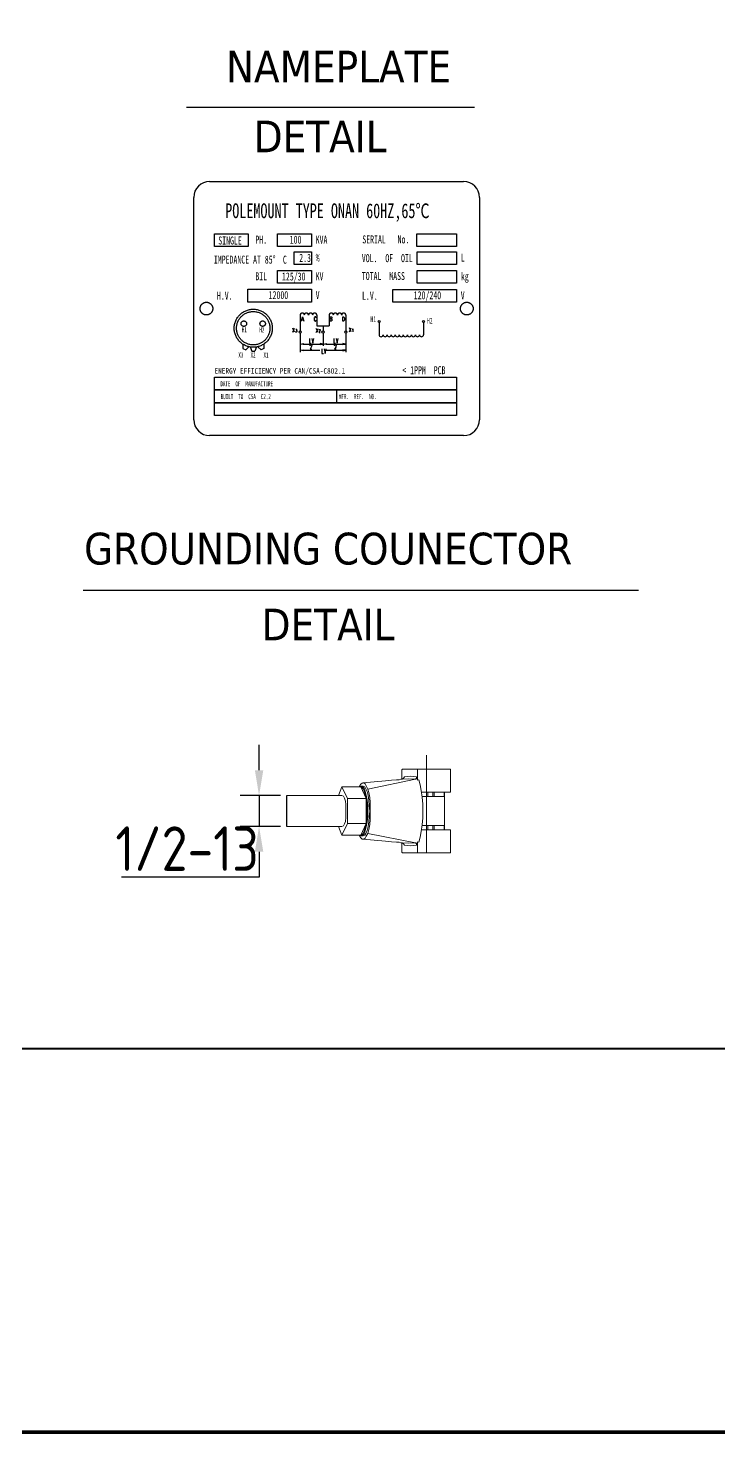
# Model space of a CAD drawing. Header units: millimetres. Extents: x 89051 to 218395, y -330386 to -125649.
# Drawn here: x 91069 to 92157, y -135984 to -133770 of the extents above; entities that cross this region are included whole.
import ezdxf

# ---------------------------------------------------------------- set-up
doc = ezdxf.new("R2010")
doc.units = ezdxf.units.MM
doc.header["$LTSCALE"] = 13
for name, pattern in [('ACAD_ISO04W100', [30, 24, -3, 0, -3]), ('CENTER', [50.8, 31.75, -6.35, 6.35, -6.35]), ('HIDDEN', [9.525, 6.35, -3.175])]:
    doc.linetypes.add(name, pattern=pattern)
doc.layers.get('0').update_dxf_attribs({"color": 1, "linetype": 'CENTER'})
for name, color, linetype in [('1', 4, 'Continuous'), ('2', 3, 'Continuous'), ('4', 2, 'HIDDEN'), ('CORE', 5, 'Continuous'), ('PDF_Visible (ANSI)', 7, 'Continuous'), ('PDF_Visible Narrow (ANSI)', 7, 'Continuous')]:
    doc.layers.add(name, color=color, linetype=linetype)
doc.layers.add('标注、文本', color=3, linetype='Continuous', lineweight=25)
doc.layers.add('铁心', color=3, linetype='Continuous', lineweight=0)
doc.styles.add('11', font='')
doc.styles.add('chinese', font='simhei.ttf')
doc.styles.get("Standard").update_dxf_attribs({"font": 'gbenor.shx', "bigfont": 'gbcbig.shx'})
doc.styles.add('Tahoma$001', font='tahoma.ttf', dxfattribs={"height": 2.159784})
doc.styles.add('仿宋体', font='')
doc.styles.get('11').set_extended_font_data('FangSong_GB2312')
doc.styles.get('仿宋体').set_extended_font_data('STFangsong')
doc.dimstyles.new('1-15', dxfattribs={"dimscale": 20, "dimtxt": 3.5, "dimasz": 2, "dimexe": 1.5, "dimexo": 0.5, "dimgap": 0.5, "dimtad": 1, "dimtoh": 1, "dimdec": 1, "dimdsep": 46, "dimtxsty": 'Standard', "dimcen": 2.5, "dimclrd": 3, "dimclre": 3, "dimclrt": 3, "dimadec": 0, "dimazin": 2, "dimtfac": 1, "dimtdec": 1, "dimtmove": 0, "dimatfit": 2, "dimfxl": 1, "dimarcsym": 0})

# ---------------------------------------------------------------- blocks, each defined once
blk = doc.blocks.new('*D578')
at = {"layer": 'Defpoints', "color": 0, "transparency": 16777216}
for p in [(91476.3, -134978.8), (91432.5, -135027.2), (91476.3, -135027.2)]:
    blk.add_point(p, dxfattribs=at)
at = {"layer": '标注、文本', "color": 3, "lineweight": -2, "transparency": 16777216}
for p, q in [((91432.5, -134938.8), (91432.5, -134898.8)), ((91466.3, -134978.8), (91402.5, -134978.8)), ((91432.5, -134978.8), (91432.5, -135027.2)), ((91466.3, -135027.2), (91402.5, -135027.2)), ((91432.5, -135067.2), (91432.5, -135107.2)), ((91432.5, -135107.2), (91216, -135107.2))]:
    blk.add_line(p, q, dxfattribs=at)
at = {"layer": '标注、文本', "color": 3, "transparency": 16777216}
for points in [[(91425.9, -134938.8), (91439.2, -134938.8), (91432.5, -134978.8)], [(91425.9, -135067.2), (91439.2, -135067.2), (91432.5, -135027.2)]]:
    blk.add_solid(points, dxfattribs=at)
at = {"layer": '标注、文本', "color": 3, "transparency": 16777216, "insert": (91319.2, -135062.2), "char_height": 70, "width": 108.503, "attachment_point": 5}
blk.add_mtext('1/2-13', dxfattribs=at)

msp = doc.modelspace()

# ---------------------------------------------------------------- hatches: boundary and pattern name
at = {"layer": '2'}
h = msp.add_hatch(color=256, dxfattribs=at)
h.dxf.hatch_style = 2
h.paths.add_polyline_path([(91502.09, -134267.1), (91502.09, -134268.68), (91497.33, -134267.94)])
h = msp.add_hatch(color=256, dxfattribs=at)
h.dxf.hatch_style = 2
h.paths.add_polyline_path([(91528.55, -134267.1), (91528.55, -134268.68), (91533.31, -134267.94)])
h = msp.add_hatch(color=256, dxfattribs=at)
h.dxf.hatch_style = 2
h.paths.add_polyline_path([(91538.07, -134267.1), (91538.07, -134268.68), (91533.31, -134267.94)])
h = msp.add_hatch(color=256, dxfattribs=at)
h.dxf.hatch_style = 2
h.paths.add_polyline_path([(91564.53, -134267.1), (91564.53, -134268.68), (91569.29, -134267.94)])
h = msp.add_hatch(color=256, dxfattribs=at)
h.dxf.hatch_style = 2
h.paths.add_polyline_path([(91502.09, -134276.94), (91502.09, -134278.53), (91497.33, -134277.68)])
h = msp.add_hatch(color=256, dxfattribs=at)
h.dxf.hatch_style = 2
h.paths.add_polyline_path([(91564.53, -134276.94), (91564.53, -134278.53), (91569.29, -134277.68)])

# ---------------------------------------------------------------- linework, layer by layer
for p, q in [((91407.16, -134268.14), (91407.11, -134275.07)), ((91440.01, -134267.86), (91440.18, -134274.78)), ((91407.11, -134275.07), (91411.74, -134276.99)), ((91416.64, -134272.14), (91411.74, -134276.99)), ((91418.29, -134272.47), (91420.95, -134278.86)), ((91420.95, -134278.86), (91425.97, -134278.82)), ((91428.58, -134272.45), (91425.97, -134278.82)), ((91430.6, -134272.02), (91435.58, -134276.78)), ((91440.18, -134274.78), (91435.58, -134276.78)), ((91554.59, -134340.13), (91554.59, -134360.23))]:
    msp.add_line(p, q)
for points in [[(91362.17, -134094.38), (91415.35, -134094.38), (91415.35, -134114.48), (91362.17, -134114.48)], [(91461.71, -134094.38), (91514.89, -134094.38), (91514.89, -134114.48), (91461.71, -134114.48)], [(91681.1, -134094.38), (91743.65, -134094.38), (91743.65, -134114.48), (91681.1, -134114.48)], [(91487.63, -134122.59), (91514.89, -134122.59), (91514.89, -134142.69), (91487.63, -134142.69)], [(91681.3, -134122.59), (91743.65, -134122.59), (91743.65, -134142.69), (91681.3, -134142.69)], [(91461.71, -134151.98), (91514.89, -134151.98), (91514.89, -134172.08), (91461.71, -134172.08)], [(91681.3, -134151.98), (91743.65, -134151.98), (91743.65, -134172.08), (91681.3, -134172.08)], [(91414.86, -134181.56), (91514.89, -134181.56), (91514.89, -134201.66), (91414.86, -134201.66)], [(91643.33, -134181.89), (91743.36, -134181.89), (91743.36, -134201.98), (91643.33, -134201.98)], [(91362.17, -134320.03), (91743.65, -134320.03), (91743.65, -134340.13), (91362.17, -134340.13)], [(91362.17, -134340.13), (91743.65, -134340.13), (91743.65, -134360.23), (91362.17, -134360.23)], [(91362.17, -134360.23), (91743.65, -134360.23), (91743.65, -134380.33), (91362.17, -134380.33)]]:
    msp.add_lwpolyline(points, close=True)
for centre, radius in [((91423.36, -134242.94), 29.97), ((91423.36, -134242.94), 26.29), ((91408.52, -134235.73), 4.31), ((91438.2, -134235.73), 4.31)]:
    msp.add_circle(centre, radius)
at = {"layer": '1'}
for p, q in [((91354.59, -134012.05), (91754.59, -134012.05)), ((91329.59, -134387.05), (91329.59, -134037.05)), ((91779.59, -134037.05), (91779.59, -134387.05)), ((91754.59, -134412.05), (91354.59, -134412.05))]:
    msp.add_line(p, q, dxfattribs=at)
at = {"layer": '1', "color": 0, "lineweight": 40}
msp.add_line((89461.81, -135376.94), (95524.09, -135376.94), dxfattribs=at)
at = {"layer": '1', "color": 0, "lineweight": 40, "const_width": 5.53}
msp.add_lwpolyline([(89461.81, -135980.8), (95524.09, -135980.8), (95524.09, -131623.54), (89461.81, -131623.54), (89461.81, -135980.8)], dxfattribs=at)
at = {"layer": '1'}
for centre, start, end in [((91354.59, -134037.05), 90, 180), ((91754.59, -134037.05), 0, 90), ((91354.59, -134387.05), 180, 270), ((91754.59, -134387.05), 270, 0)]:
    msp.add_arc(centre, 25, start, end, dxfattribs=at)
at = {"layer": '2'}
for p, q in [((91523.55, -134222.43), (91523.55, -134239.14)), ((91542.91, -134222.43), (91542.91, -134239.14)), ((91621.45, -134233.97), (91621.45, -134253.1)), ((91691.49, -134233.97), (91691.49, -134253.1)), ((91533.26, -134256.46), (91533.26, -134270.73)), ((91569.21, -134250.58), (91569.21, -134280.62))]:
    msp.add_line(p, q, dxfattribs=at)
for points in [[(91497.3, -134222.43), (91497.3, -134247.3)], [(91569.27, -134222.43), (91569.27, -134247.3)], [(91485.46, -134249.32), (91488.42, -134242.97)], [(91488.42, -134249.32), (91485.46, -134242.97)], [(91490.33, -134244.35), (91491.81, -134244.35), (91490.96, -134246.15), (91491.39, -134246.15), (91491.7, -134246.47), (91491.81, -134246.68), (91491.92, -134247.31), (91491.92, -134247.74), (91491.81, -134248.48), (91491.49, -134248.9), (91491.07, -134249.11), (91490.75, -134249.11), (91490.33, -134248.9), (91490.12, -134248.69), (91490.01, -134248.26)], [(91499.52, -134231.85), (91501.11, -134224.75), (91502.8, -134231.85)], [(91500.16, -134229.52), (91502.17, -134229.52)], [(91522.35, -134226.45), (91522.14, -134225.81), (91521.72, -134225.07), (91521.29, -134224.75), (91520.45, -134224.75), (91520.13, -134225.07), (91519.7, -134225.81), (91519.49, -134226.45), (91519.28, -134227.51), (91519.28, -134229.2), (91519.49, -134230.15), (91519.7, -134230.89), (91520.13, -134231.53), (91520.45, -134231.85), (91521.29, -134231.85), (91521.72, -134231.53), (91522.14, -134230.89), (91522.35, -134230.15)], [(91544.38, -134231.85), (91544.38, -134224.75), (91546.18, -134224.75), (91546.81, -134225.07), (91547.02, -134225.39), (91547.23, -134226.13), (91547.23, -134226.77), (91547.02, -134227.51), (91546.81, -134227.82), (91546.18, -134228.14), (91544.38, -134228.14)], [(91546.18, -134228.14), (91546.81, -134228.46), (91547.02, -134228.78), (91547.23, -134229.52), (91547.23, -134230.58), (91547.02, -134231.21), (91546.81, -134231.53), (91546.18, -134231.85), (91544.38, -134231.85)], [(91574.66, -134248.67), (91577.63, -134242.32)], [(91577.63, -134248.67), (91574.66, -134242.32)], [(91579.21, -134244.65), (91579.53, -134244.44), (91579.96, -134243.7), (91579.96, -134248.46)], [(91497.3, -134250.58), (91497.3, -134280.62)], [(91502.09, -134267.94), (91521.24, -134267.94)], [(91512.04, -134259.37), (91512.04, -134266.46), (91514.47, -134266.46)], [(91515.42, -134259.37), (91517.12, -134266.46), (91518.7, -134259.37)], [(91521.24, -134267.94), (91528.55, -134267.94)], [(91538.07, -134267.94), (91559.56, -134267.94)], [(91550.35, -134259.37), (91550.35, -134266.46), (91552.78, -134266.46)], [(91553.84, -134259.37), (91555.43, -134266.46), (91557.12, -134259.37)], [(91559.56, -134267.94), (91564.53, -134267.94)], [(91502.09, -134277.68), (91528.34, -134277.68)], [(91512.99, -134270.59), (91512.99, -134270.27), (91513.2, -134269.53), (91513.41, -134269.21), (91513.84, -134268.9), (91514.58, -134268.9), (91515, -134269.21), (91515.21, -134269.53), (91515.42, -134270.27), (91515.42, -134270.91), (91515.21, -134271.54), (91514.79, -134272.6), (91512.78, -134275.99), (91515.64, -134275.99)], [(91531.51, -134275.35), (91531.51, -134282.55), (91533.94, -134282.55)], [(91535, -134275.35), (91536.59, -134282.55), (91538.28, -134275.35)], [(91538.92, -134277.68), (91564.53, -134277.68)], [(91551.41, -134270.59), (91551.41, -134270.27), (91551.62, -134269.53), (91551.72, -134269.21), (91552.15, -134268.9), (91552.99, -134268.9), (91553.42, -134269.21), (91553.63, -134269.53), (91553.84, -134270.27), (91553.84, -134270.91), (91553.63, -134271.54), (91553.21, -134272.6), (91551.2, -134275.99), (91554.05, -134275.99)]]:
    msp.add_lwpolyline(points, dxfattribs=at)
for points in [[(91564.19, -134231.85), (91564.19, -134224.75), (91565.56, -134224.75), (91566.2, -134225.07), (91566.62, -134225.81), (91566.83, -134226.45), (91567.04, -134227.51), (91567.04, -134229.2), (91566.83, -134230.15), (91566.62, -134230.89), (91566.2, -134231.53), (91565.56, -134231.85)], [(91502.09, -134267.1), (91502.09, -134268.68), (91497.33, -134267.94)], [(91528.55, -134267.1), (91528.55, -134268.68), (91533.31, -134267.94)], [(91538.07, -134267.1), (91538.07, -134268.68), (91533.31, -134267.94)], [(91564.53, -134267.1), (91564.53, -134268.68), (91569.29, -134267.94)], [(91502.09, -134276.94), (91502.09, -134278.53), (91497.33, -134277.68)], [(91564.53, -134276.94), (91564.53, -134278.53), (91569.29, -134277.68)]]:
    msp.add_lwpolyline(points, close=True, dxfattribs=at)
for centre, radius in [((91621.45, -134232.42), 1.55), ((91691.49, -134232.42), 1.55), ((91497.25, -134248.94), 1.64), ((91533.23, -134248.94), 1.64), ((91569.21, -134248.94), 1.64)]:
    msp.add_circle(centre, radius, dxfattribs=at)
for centre in [(91624.63, -134253.1), (91631, -134253.1), (91637.37, -134253.1), (91643.73, -134253.1), (91650.1, -134253.1), (91656.47, -134253.1), (91662.84, -134253.1), (91669.2, -134253.1), (91675.57, -134253.1), (91681.94, -134253.1), (91688.31, -134253.1)]:
    msp.add_arc(centre, 3.18, 180, 0, dxfattribs=at)
for points in [[(91503.86, -134222.37), (91503.86, -134220.53), (91502.37, -134219.04), (91500.53, -134219.04), (91498.69, -134219.04), (91497.19, -134220.53), (91497.19, -134222.37)], [(91510.42, -134222.37), (91510.42, -134220.53), (91508.93, -134219.04), (91507.09, -134219.04), (91505.25, -134219.04), (91503.76, -134220.53), (91503.76, -134222.37)], [(91516.98, -134222.37), (91516.98, -134220.53), (91515.49, -134219.04), (91513.65, -134219.04), (91511.81, -134219.04), (91510.32, -134220.53), (91510.32, -134222.37)], [(91523.55, -134222.37), (91523.55, -134220.53), (91522.05, -134219.04), (91520.21, -134219.04), (91518.37, -134219.04), (91516.88, -134220.53), (91516.88, -134222.37)], [(91549.48, -134222.37), (91549.48, -134220.53), (91547.98, -134219.04), (91546.14, -134219.04), (91544.3, -134219.04), (91542.81, -134220.53), (91542.81, -134222.37)], [(91556.04, -134222.37), (91556.04, -134220.53), (91554.54, -134219.04), (91552.7, -134219.04), (91550.86, -134219.04), (91549.37, -134220.53), (91549.37, -134222.37)], [(91562.6, -134222.37), (91562.6, -134220.53), (91561.11, -134219.04), (91559.26, -134219.04), (91557.42, -134219.04), (91555.93, -134220.53), (91555.93, -134222.37)], [(91569.27, -134222.37), (91569.27, -134220.53), (91567.77, -134219.04), (91565.93, -134219.04), (91564.09, -134219.04), (91562.6, -134220.53), (91562.6, -134222.37)]]:
    msp.add_open_spline(points, degree=3, knots=[0, 0, 0, 0, 1, 1, 1, 2, 2, 2, 2], dxfattribs=at)
at = {"layer": '4', "color": 0}
for centre in [(91349.59, -134212.05), (91759.59, -134212.05)]:
    msp.add_circle(centre, 10, dxfattribs=at)
at = {"layer": 'CORE', "color": 0, "linetype": 'ByBlock'}
msp.add_line((91476.29, -135027.19), (91476.29, -134978.75), dxfattribs=at)
at = {"layer": 'PDF_Visible (ANSI)', "lineweight": 13}
msp.add_line((91657.93, -134937.73), (91734.1, -134937.34), dxfattribs=at)
for points in [[(91595.82, -134958.44), (91613.79, -134956.88), (91631.75, -134955.31), (91641.13, -134954.53), (91648.94, -134953.75), (91652.85, -134953.75), (91655.97, -134952.97), (91658.32, -134952.97), (91658.32, -134952.97)], [(91678.63, -134952.97), (91603.63, -134968.59), (91605.19, -134974.06), (91606.75, -134981.88), (91607.54, -134989.69), (91607.54, -134998.28), (91607.54, -135007.66), (91607.54, -135016.25), (91606.75, -135024.06), (91605.19, -135031.88), (91603.63, -135038.13)], [(91656.75, -134952.97), (91657.54, -134952.97)], [(91657.54, -134939.69), (91657.54, -134938.13), (91658.32, -134937.34)], [(91657.54, -134952.97), (91657.54, -134939.69)], [(91661.44, -134949.06), (91660.66, -134950.63), (91659.88, -134951.41), (91659.1, -134952.19), (91657.54, -134952.97)], [(91680.19, -134949.06), (91681.75, -134954.53), (91681.75, -134937.34), (91658.32, -134937.34)], [(91678.63, -134952.97), (91679.41, -134952.19), (91680.19, -134951.41), (91680.19, -134949.06)], [(91734.1, -134973.28), (91734.1, -134937.34), (91681.75, -134937.34)], [(91684.1, -134953.75), (91681.75, -134954.53)], [(91684.1, -135052.19), (91686.44, -135044.38), (91688, -135035), (91689.57, -135024.84), (91690.35, -135013.91), (91690.35, -135002.97), (91690.35, -134992.03), (91689.57, -134981.09), (91688, -134970.94), (91686.44, -134961.56), (91684.1, -134953.75)], [(91601.29, -134983.44), (91592.69, -134964.69), (91563, -134964.69), (91557.54, -134978.75)], [(91601.29, -135022.5), (91601.29, -134983.44), (91571.6, -134983.44), (91563, -134964.69)], [(91590.35, -134964.69), (91592.69, -134960.78), (91595.04, -134959.22), (91597.38, -134958.44), (91599.72, -134960), (91601.29, -134963.13), (91603.63, -134968.59)], [(91591.13, -135041.25), (91593.47, -135042.03), (91595.82, -135041.25), (91598.16, -135038.91), (91599.72, -135034.22), (91601.29, -135027.97), (91602.85, -135020.16), (91603.63, -135011.56), (91603.63, -135002.97), (91603.63, -134994.38), (91602.85, -134985.78), (91601.29, -134977.97), (91599.72, -134971.72), (91598.16, -134967.03), (91595.82, -134964.69), (91593.47, -134963.91), (91591.13, -134964.69)], [(91592.69, -134964.69), (91594.25, -134965.47), (91596.6, -134967.81), (91598.16, -134971.72), (91599.72, -134977.19), (91601.29, -134983.44), (91602.07, -134991.25), (91602.07, -134999.06), (91602.07, -135006.88), (91602.07, -135014.69), (91601.29, -135022.5), (91599.72, -135028.75), (91598.16, -135034.22), (91596.6, -135038.13), (91594.25, -135040.47), (91592.69, -135041.25)], [(91596.6, -134963.91), (91598.94, -134964.69), (91600.5, -134967.81), (91602.85, -134972.5), (91604.41, -134978.75), (91605.19, -134985.78), (91605.97, -134994.38), (91606.75, -135002.97), (91605.97, -135011.56), (91605.19, -135020.16), (91604.41, -135027.19), (91602.85, -135033.44), (91600.5, -135038.13), (91598.94, -135041.25), (91596.6, -135042.03), (91593.47, -135042.03)], [(91596.6, -134963.91), (91593.47, -134963.91)], [(91688.79, -134973.28), (91734.1, -134973.28)], [(91698.16, -134980.31), (91698.16, -134973.28)], [(91705.97, -134980.31), (91705.97, -134973.28)], [(91708.32, -134980.31), (91708.32, -134973.28)], [(91723.94, -134980.31), (91723.94, -134973.28)], [(91724.72, -134973.28), (91724.72, -135032.66)], [(91563, -134978.75), (91565.35, -134979.53), (91566.91, -134982.66), (91568.47, -134987.34), (91569.25, -134992.81), (91569.25, -134999.84), (91569.25, -135006.09), (91569.25, -135013.13), (91568.47, -135019.38), (91566.91, -135023.28), (91565.35, -135026.41), (91563, -135027.19), (91476.29, -135027.19)], [(91563, -134978.75), (91476.29, -134978.75)], [(91592.69, -135041.25), (91601.29, -135022.5), (91571.6, -135022.5), (91571.6, -134983.44)], [(91723.94, -134980.31), (91688.79, -134980.31)], [(91592.69, -135041.25), (91563, -135041.25), (91557.54, -135027.19)], [(91563, -135041.25), (91571.6, -135022.5)], [(91603.63, -135038.13), (91601.29, -135042.81), (91599.72, -135045.94), (91597.38, -135047.5), (91595.04, -135047.5), (91592.69, -135045.16), (91590.35, -135041.25)], [(91678.63, -135052.97), (91603.63, -135038.13)], [(91723.94, -135025.63), (91688.79, -135025.63)], [(91688.79, -135032.66), (91734.1, -135032.66), (91734.1, -135068.59)], [(91698.16, -135025.63), (91698.16, -135032.66)], [(91705.97, -135025.63), (91705.97, -135032.66)], [(91708.32, -135025.63), (91708.32, -135032.66)], [(91723.94, -135025.63), (91723.94, -135032.66)], [(91658.32, -135052.97), (91655.97, -135052.97), (91652.85, -135052.19), (91648.94, -135052.19), (91641.13, -135051.41), (91631.75, -135050.63), (91613.79, -135049.06), (91595.82, -135047.5)], [(91657.54, -135052.97), (91656.75, -135052.97)], [(91657.54, -135052.97), (91657.54, -135066.25)], [(91657.54, -135052.97), (91659.1, -135053.75), (91659.88, -135054.53), (91661.44, -135056.88)], [(91681.75, -135051.41), (91681.75, -135068.59), (91658.32, -135068.59)], [(91680.19, -135056.88), (91680.19, -135056.09), (91680.19, -135054.53), (91679.41, -135053.75), (91678.63, -135052.97)], [(91680.19, -135056.88), (91681.75, -135051.41)], [(91681.75, -135051.41), (91684.1, -135052.19)], [(91658.32, -135068.59), (91657.54, -135067.81), (91657.54, -135066.25)], [(91734.1, -135068.59), (91681.75, -135068.59)]]:
    msp.add_lwpolyline(points, dxfattribs=at)
at = {"layer": 'PDF_Visible Narrow (ANSI)', "lineweight": 13}
for points in [[(91657.54, -134952.97), (91667.69, -134952.19), (91678.63, -134952.97)], [(91680.19, -134949.06), (91670.82, -134948.28), (91661.44, -134949.06)], [(91678.63, -135052.97), (91667.69, -135053.75), (91657.54, -135052.97)], [(91661.44, -135056.88), (91670.82, -135057.66), (91680.19, -135056.88)]]:
    msp.add_lwpolyline(points, dxfattribs=at)
at = {"layer": '标注、文本'}
for p, q in [((91318.18, -133894.81), (91771.85, -133894.81)), ((91523.55, -134239.14), (91542.91, -134239.14)), ((91533.23, -134239.14), (91533.23, -134247.3)), ((91533.23, -134250.58), (91533.23, -134256.46)), ((91155.35, -134655.2), (92030.03, -134655.2))]:
    msp.add_line(p, q, dxfattribs=at)
at = {"layer": '标注、文本', "color": 1, "linetype": 'ACAD_ISO04W100', "lineweight": 15}
msp.add_line((91696.01, -135068.59), (91696.01, -134915.04), dxfattribs=at)
at = {"layer": '标注、文本'}
for points in [[(91522.39, -134249.76), (91525.46, -134243.41)], [(91525.46, -134249.76), (91522.39, -134243.41)], [(91527.15, -134245.84), (91527.15, -134245.63), (91527.26, -134245.21), (91527.37, -134244.99), (91527.68, -134244.78), (91528.21, -134244.78), (91528.53, -134244.99), (91528.64, -134245.21), (91528.74, -134245.63), (91528.74, -134246.16), (91528.64, -134246.58), (91528.32, -134247.22), (91526.94, -134249.55), (91528.85, -134249.55)]]:
    msp.add_lwpolyline(points, dxfattribs=at)

# ---------------------------------------------------------------- texts
at = {"layer": '2'}
for s, height, style, width, p in [('SINGLE', 12.6, '仿宋体', 0.6, (91368.25, -134111.13)), ('PH.', 12.6, '仿宋体', 0.6, (91426.66, -134109.83)), ('100', 12.6, '仿宋体', 0.6, (91480.76, -134109.83)), ('KVA', 12.6, '仿宋体', 0.6, (91521.61, -134109.83)), ('SERIAL   No.', 12.6, '仿宋体', 0.6, (91595.1, -134109.42)), ('IMPEDANCE AT 85%%D', 12.6, '仿宋体', 0.6, (91361.32, -134141.2)), ('C', 12.6, '仿宋体', 0.6, (91469.97, -134141.3)), ('2.3', 12.6, '仿宋体', 0.6, (91495.71, -134138.47)), ('%%%', 12.6, '仿宋体', 0.6, (91521.61, -134138.04)), ('VOL.  OF  OIL', 12.6, '仿宋体', 0.6, (91594.29, -134138.94)), ('L', 12.6, '仿宋体', 0.6, (91750.37, -134138.04)), ('BIL', 12.6, '仿宋体', 0.6, (91426.66, -134167.43)), ('125/30', 12.6, '仿宋体', 0.6, (91468.59, -134167.77)), ('KV', 12.6, '仿宋体', 0.6, (91521.61, -134167.43)), ('TOTAL  MASS', 12.6, '仿宋体', 0.6, (91594.3, -134167.03)), ('kg', 12.6, '仿宋体', 0.6, (91750.37, -134167.43)), ('H.V.', 12.6, '仿宋体', 0.6, (91366.14, -134197.89)), ('V', 12.6, '仿宋体', 0.6, (91521.61, -134197.01)), ('L.V.', 12.6, '仿宋体', 0.6, (91594.61, -134198.22)), ('V', 12.6, '仿宋体', 0.6, (91750.08, -134197.34)), ('H1', 8.064, '仿宋体', 0.6, (91405.42, -134249.41)), ('H2', 8.064, '仿宋体', 0.6, (91432.9, -134249.59)), ('H1', 9.257, '仿宋体', 0.6, (91607.95, -134233.38)), ('H2', 9.257, '仿宋体', 0.6, (91696.76, -134235.91)), ('X3', 8.064, '仿宋体', 0.6, (91399.9, -134289.06)), ('X2', 8.064, '仿宋体', 0.6, (91419.11, -134289.06)), ('X1', 8.064, '仿宋体', 0.6, (91439.49, -134289.12)), ('ENERGY EFFICIENCY PER CAN/CSA-C802.1', 8.75, '11', 0.8, (91362.42, -134314.53)), ('< 1PPM  PCB', 12.6, '仿宋体', 0.6, (91658.08, -134315.3)), ('DATE  OF  MANUFACTURE', 8.064, '仿宋体', 0.6, (91371.62, -134334.44)), ('BUILT  TO  CSA  C2.2', 8.064, '仿宋体', 0.6, (91372.11, -134354.54)), ('MFR.  REF.  NO.    ', 8.064, '仿宋体', 0.6, (91558.26, -134354.54))]:
    msp.add_text(s, height=height, dxfattribs=dict(at, style=style, width=width)).set_placement(p)
at = {"layer": '2', "color": 3, "true_color": 0x00ff00, "style": '仿宋体', "width": 0.6}
for s, p in [('12000', (91447.57, -134197.01)), ('120/240', (91676.04, -134197.34))]:
    msp.add_text(s, height=12.6, dxfattribs=at).set_placement(p)
at = {"layer": '4', "color": 2, "true_color": 0xffff00, "style": 'chinese', "width": 0.7}
msp.add_text('POLEMOUNT TYPE ONAN 60HZ,65℃', height=23.2987, dxfattribs=at).set_placement((91379.21, -134069.65))
at = {"layer": '铁心', "lineweight": 13, "style": 'Tahoma$001'}
for s, p in [('NAMEPLATE', (91380.37, -133856.06)), ('DETAIL', (91424.14, -133966)), ('GROUNDING COUNECTOR', (91156.99, -134614.86)), ('DETAIL', (91436.58, -134734.35))]:
    msp.add_text(s, height=50, dxfattribs=at).set_placement(p)

# ---------------------------------------------------------------- dimensions: what is measured, and where the dimension line sits
at = {"layer": '标注、文本'}
dim = msp.add_aligned_dim(p1=(91476.29, -134978.75), p2=(91476.29, -135027.19), distance=-43.75, text='1/2-13', dimstyle='1-15', dxfattribs=at)
dim.commit()
dim.dimension.update_dxf_attribs({"geometry": '*D578', "text_midpoint": (91319.24, -135062.19)})

doc.saveas('drawing.dxf')
